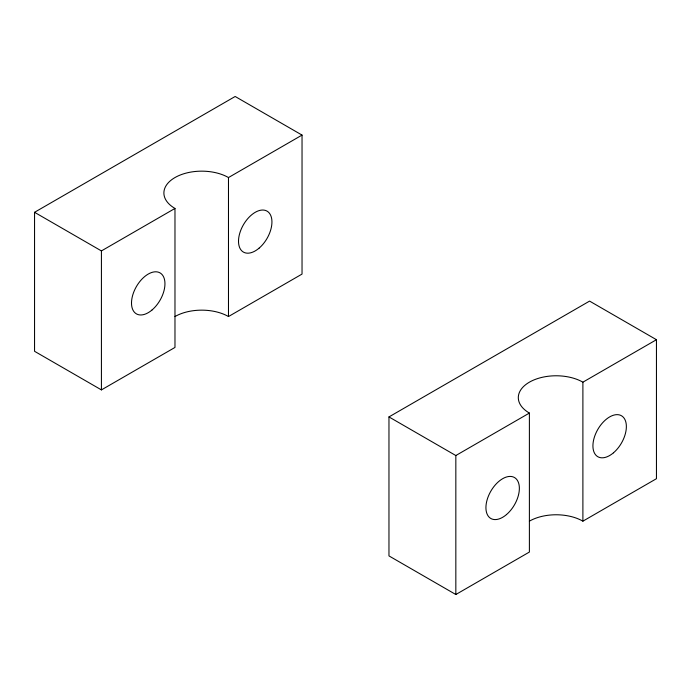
<?xml version="1.0" encoding="UTF-8"?>
<svg xmlns="http://www.w3.org/2000/svg" width="691" height="691" viewBox="0 0 691 691"><rect width="100%" height="100%" fill="white"/><g stroke="black" fill="none" stroke-linecap="round" stroke-linejoin="round"><path stroke-width="1.04" d="M302.036 135.091L228.479 177.552A37.832 21.836 0 0 0 174.978 177.552A37.832 21.836 0 0 0 174.978 208.44L174.978 347.435L101.422 389.897L34.55 351.296L34.55 212.301L235.165 96.481L302.036 135.091L302.036 274.077L228.479 316.547A37.832 21.836 0 0 0 174.978 316.547M34.55 212.301L101.422 250.911L174.978 208.44M656.45 339.704L582.893 382.175A37.824 21.836 0 0 0 529.392 382.175A37.824 21.836 0 0 0 529.392 413.063L529.392 552.049L455.835 594.519L388.964 555.909L388.964 416.923L589.578 301.103L656.45 339.704L656.45 478.699L582.893 521.169A37.824 21.836 0 0 0 529.392 521.169M388.964 416.923L455.835 455.533L529.392 413.063M582.893 382.175L582.893 521.169M455.835 455.533L455.835 594.519M228.479 177.552L228.479 316.547M101.422 250.911L101.422 389.897M613.461 452.821A23.641 13.647 -60 0 0 621.831 415.973A23.641 13.647 -60 0 0 593.638 439.891A23.641 13.647 -60 0 0 613.461 452.821M506.468 514.588A23.641 13.647 -60 0 0 514.83 477.749A23.641 13.647 -60 0 0 486.645 501.657A23.641 13.647 -60 0 0 506.468 514.588M259.039 248.199A23.641 13.647 -60 0 0 267.408 211.36A23.641 13.647 -60 0 0 239.224 235.268A23.641 13.647 -60 0 0 259.039 248.199M152.046 309.974A23.641 13.647 -60 0 0 160.416 273.126A23.641 13.647 -60 0 0 132.223 297.044A23.641 13.647 -60 0 0 152.046 309.974"/></g></svg>
